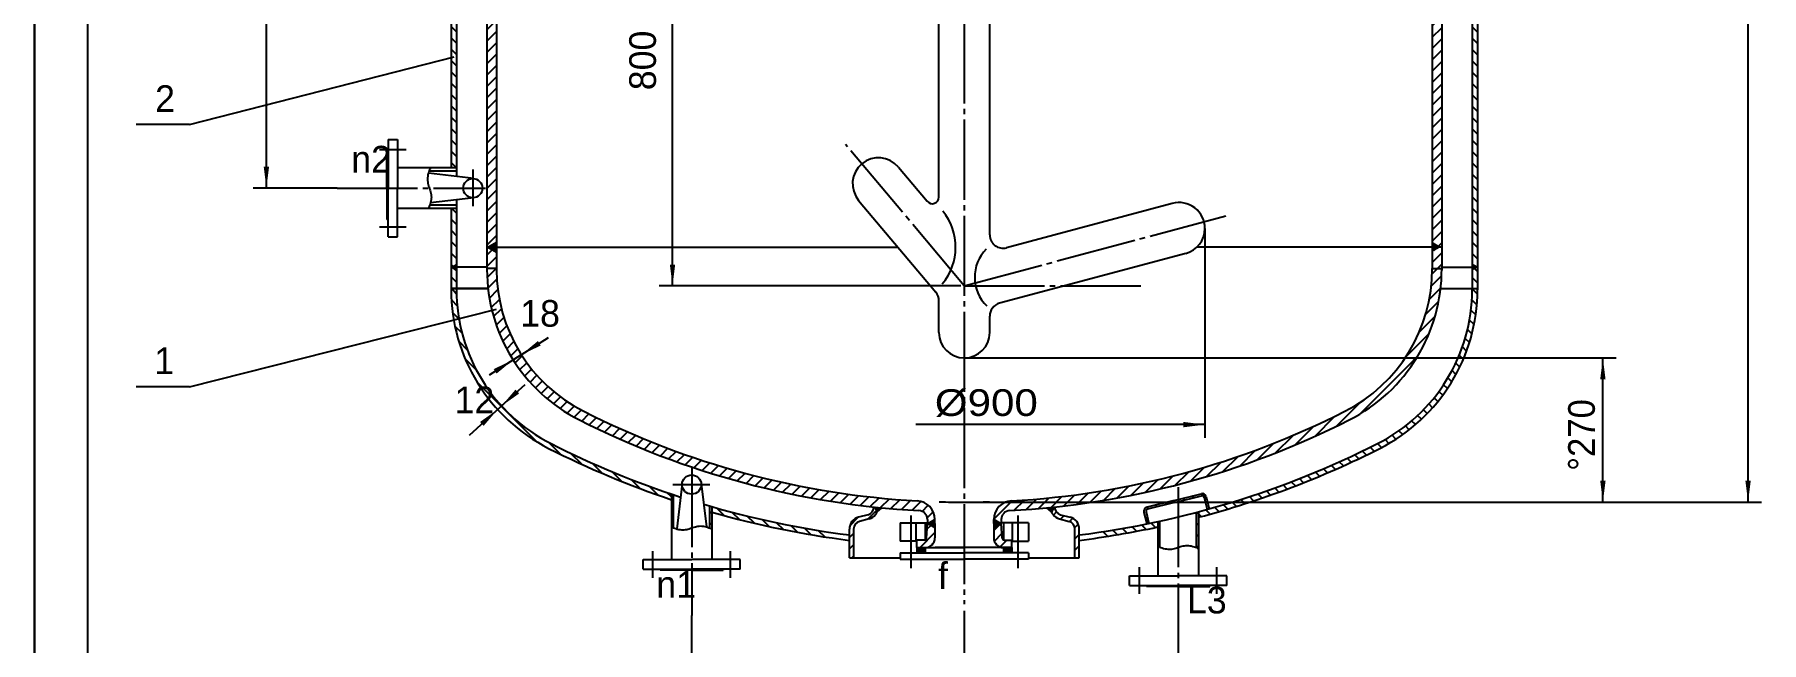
# Model space of a CAD drawing. Extents: x -917 to 561, y -220 to 621.
# Drawn here: x -32.8 to 290.3, y 102.6 to 216.4 of the extents above; entities that cross this region are included whole.
import ezdxf

# ---------------------------------------------------------------- set-up
doc = ezdxf.new("R2010")
doc.units = 0
doc.linetypes.add('DASHDOT', pattern=[18, 15, -1, 1, -1])
doc.layers.get('0').update_dxf_attribs({"linetype": 'CONTINUOUS'})
for name, color, linetype in [('1', 7, 'CONTINUOUS'), ('2', 94, 'DASHDOT'), ('70', 8, 'CONTINUOUS')]:
    doc.layers.add(name, color=color, linetype=linetype)
doc.styles.get("Standard").update_dxf_attribs({"font": 'isocp.shx', "width": 0.707, "bigfont": 'hztxt.shx'})
doc.styles.add('STYLE1', font='cadt_en.shx', dxfattribs={"width": 0.799282, "bigfont": 'cadt_hz.shx'})
doc.styles.add('STYLE29', font='cadt_en.shx', dxfattribs={"width": 1.178674, "bigfont": 'cadt_hz.shx'})
doc.styles.add('STYLE30', font='cadt_en.shx', dxfattribs={"width": 0.971372, "bigfont": 'cadt_hz.shx'})
doc.dimstyles.get("Standard").update_dxf_attribs({"dimtxt": 3.5, "dimasz": 4, "dimexe": 2, "dimexo": 0, "dimgap": 1, "dimtad": 1, "dimtoh": 1, "dimdec": 4, "dimzin": 0, "dimtxsty": 'STANDARD', "dimcen": 0, "dimazin": 3, "dimtfac": 1, "dimtdec": 4, "dimtmove": 0, "dimatfit": 3, "dimtolj": 1, "dimtzin": 0})

# ---------------------------------------------------------------- blocks, each defined once
blk = doc.blocks.new('*U22')
for p, q in [((132.25, 119.68), (132.91, 120.34)), ((132.25, 120.11), (132.49, 120.34)), ((132.25, 119.99), (132.9, 119.34)), ((132.25, 119.57), (132.48, 119.34)), ((132.33, 120.34), (133.33, 119.34)), ((132.34, 119.34), (133.33, 120.34)), ((132.75, 120.34), (133.75, 119.34)), ((132.76, 119.34), (133.76, 120.34)), ((133.18, 120.34), (133.85, 119.66)), ((133.18, 119.34), (133.85, 120.01)), ((133.6, 120.34), (133.85, 120.09)), ((133.61, 119.34), (133.85, 119.59, 1))]:
    blk.add_line(p, q)
blk = doc.blocks.new('*U23')
for p, q in [((134.42, 124.82), (134.5, 124.9)), ((134.92, 124.54), (134.54, 124.92)), ((134.69, 124.67), (135.5, 125.48)), ((134.81, 125.08), (135.65, 124.23)), ((134.96, 124.51), (135.65, 125.21)), ((135.07, 125.23), (135.65, 124.65)), ((135.23, 124.36), (135.65, 124.78)), ((135.34, 125.39), (135.65, 125.08)), ((135.5, 124.2), (135.65, 124.36, 1)), ((135.65, 125.5), (135.61, 125.54))]:
    blk.add_line(p, q)
blk = doc.blocks.new('*U24')
for p, q in [((146.65, 125.5), (146.69, 125.54)), ((146.96, 125.39), (146.65, 125.08)), ((147.23, 125.23), (146.65, 124.65)), ((147.34, 124.51), (146.65, 125.21)), ((147.5, 125.08), (146.65, 124.23)), ((147.07, 124.36), (146.65, 124.78)), ((146.81, 124.2), (146.65, 124.36)), ((147.61, 124.67), (146.8, 125.48)), ((147.39, 124.54), (147.77, 124.92, 1)), ((147.88, 124.82), (147.81, 124.9))]:
    blk.add_line(p, q)
blk = doc.blocks.new('*U25')
for p, q in [((149.13, 120.34), (148.45, 119.66)), ((148.7, 120.34), (148.45, 120.09)), ((149.12, 119.34), (148.45, 120.01)), ((148.7, 119.34), (148.45, 119.59)), ((149.55, 120.34), (148.55, 119.34)), ((149.55, 119.34), (148.55, 120.34)), ((149.97, 119.34), (148.97, 120.34)), ((149.98, 120.34), (148.98, 119.34)), ((150.05, 119.68), (149.4, 120.34)), ((150.05, 119.99), (149.4, 119.34)), ((150.05, 120.11), (149.82, 120.34)), ((150.05, 119.57), (149.83, 119.34, 1))]:
    blk.add_line(p, q)
blk = doc.blocks.new('*U26')
for p, q in [((51.85, 175.09), (53.35, 176.59, 1)), ((51.85, 172.97), (53.65, 174.77)), ((51.89, 170.88), (53.65, 172.65)), ((52.04, 168.92), (53.71, 170.58)), ((52.31, 167.06), (53.89, 168.64)), ((52.66, 165.29), (54.18, 166.81)), ((53.1, 163.61), (54.57, 165.07)), ((53.61, 162), (55.04, 163.42)), ((54.19, 160.46), (55.58, 161.85)), ((54.84, 158.99), (56.2, 160.34)), ((55.55, 157.57), (56.88, 158.91)), ((56.31, 156.22), (57.63, 157.53)), ((57.13, 154.91), (58.43, 156.21)), ((58.01, 153.67), (59.3, 154.95)), ((58.93, 152.47), (60.21, 153.75)), ((59.91, 151.33), (61.19, 152.6)), ((60.94, 150.23), (62.21, 151.51)), ((62.02, 149.19), (63.29, 150.47)), ((63.15, 148.2), (64.43, 149.48)), ((64.33, 147.26), (65.61, 148.54)), ((65.56, 146.37), (66.86, 147.66)), ((66.84, 145.53), (68.15, 146.84)), ((68.18, 144.75), (69.51, 146.08)), ((69.58, 144.02), (70.92, 145.37)), ((71, 143.32), (72.34, 144.67)), ((72.43, 142.63), (73.78, 143.98)), ((73.87, 141.95), (75.22, 143.3)), ((75.32, 141.28), (76.68, 142.64)), ((76.78, 140.62), (78.15, 141.99)), ((78.26, 139.98), (79.63, 141.35)), ((79.75, 139.35), (81.13, 140.73)), ((81.25, 138.73), (82.64, 140.11)), ((82.77, 138.12), (84.16, 139.51)), ((84.3, 137.53), (85.69, 138.93)), ((85.84, 136.95), (87.24, 138.35)), ((87.39, 136.38), (88.8, 137.79)), ((88.96, 135.83), (90.38, 137.25)), ((90.55, 135.29), (91.97, 136.72)), ((92.14, 134.77), (93.57, 136.2)), ((93.75, 134.26), (95.19, 135.7)), ((95.38, 133.76), (96.82, 135.21)), ((97.01, 133.28), (98.47, 134.73)), ((98.67, 132.81), (100.13, 134.27)), ((100.34, 132.36), (101.81, 133.83)), ((102.02, 131.92), (103.51, 133.41)), ((103.72, 131.5), (105.22, 132.99)), ((105.44, 131.09), (106.94, 132.6)), ((107.17, 130.71), (108.69, 132.22)), ((108.92, 130.33), (110.45, 131.86)), ((110.69, 129.98), (112.23, 131.52)), ((112.47, 129.64), (114.02, 131.19)), ((114.28, 129.32), (115.84, 130.89)), ((116.1, 129.02), (117.67, 130.6)), ((117.93, 128.74), (119.53, 130.33)), ((119.79, 128.48), (121.4, 130.08)), ((121.67, 128.24), (123.29, 129.86)), ((123.57, 128.01), (125.21, 129.65)), ((125.49, 127.81), (127.14, 129.46)), ((127.43, 127.63), (129.1, 129.3)), ((129.4, 127.47), (131.08, 129.16)), ((131.38, 127.34), (133.02, 128.98)), ((133.27, 127.11), (134.42, 128.26)), ((134.21, 125.93), (135.34, 127.05)), ((135.25, 124.84), (135.65, 125.25))]:
    blk.add_line(p, q)
blk = doc.blocks.new('*U27')
for p, q in [((52.12, 176.63), (52.31, 176.44, 1)), ((52.16, 176.53), (52.46, 176.83)), ((52.3, 176.73), (52.98, 176.05)), ((52.34, 176.42), (53.13, 177.22)), ((52.47, 176.84), (53.65, 175.67)), ((52.52, 176.32), (53.65, 177.45)), ((52.65, 176.94), (53.65, 175.94)), ((52.7, 176.21), (53.65, 177.17)), ((52.83, 177.04), (53.65, 176.22)), ((52.88, 176.11), (53.65, 176.89)), ((53.01, 177.15), (53.65, 176.51)), ((53.05, 176.01), (53.65, 176.61)), ((53.19, 177.25), (53.65, 176.79)), ((53.23, 175.9), (53.65, 176.32)), ((53.37, 177.35), (53.65, 177.07)), ((53.41, 175.8), (53.65, 176.04)), ((53.55, 177.46), (53.65, 177.36)), ((53.59, 175.7), (53.65, 175.76))]:
    blk.add_line(p, q)
blk = doc.blocks.new('*U28')
for p, q in [((45.34, 172.8), (45.52, 172.98)), ((45.71, 172.59), (45.39, 172.91)), ((45.52, 172.7), (46.15, 173.33)), ((46.15, 172.43), (45.57, 173.01)), ((46.15, 173.05), (45.7, 172.6)), ((46.15, 172.71), (45.75, 173.11)), ((46.15, 172.76), (45.88, 172.49)), ((46.15, 173), (45.93, 173.22)), ((46.06, 172.39), (46.15, 172.48, 1)), ((46.15, 173.28), (46.11, 173.32))]:
    blk.add_line(p, q)
blk = doc.blocks.new('*U29')
for p, q in [((132.87, 120.34), (135.65, 123.13)), ((134.17, 123.77), (134.94, 124.53, 1))]:
    blk.add_line(p, q)
blk = doc.blocks.new('*U30')
for p, q in [((146.65, 123.52), (147.98, 124.84, 1)), ((146.77, 121.51), (148.19, 122.94)), ((147.83, 120.45), (149.12, 121.74)), ((149.84, 120.34), (150.05, 120.55))]:
    blk.add_line(p, q)
blk = doc.blocks.new('*U31')
for p, q in [((61.13, 140.18), (55.38, 145.93)), ((65.62, 137.81), (63.38, 140.06)), ((69.64, 135.91), (67.57, 137.98)), ((73.45, 134.23), (71.51, 136.16)), ((77.07, 132.72), (75.24, 134.55)), ((80.54, 131.37), (78.81, 133.11)), ((83.88, 130.15), (82.22, 131.81)), ((86.35, 129.81), (85.52, 130.64, 1))]:
    blk.add_line(p, q)
blk = doc.blocks.new('*U32')
for p, q in [((45.71, 168.33), (46.16, 167.88, 1)), ((45.21, 166.71), (46.29, 165.62)), ((45.43, 164.37), (46.61, 163.18)), ((45.86, 161.82), (47.2, 160.48)), ((46.58, 158.97), (48.17, 157.38)), ((47.78, 155.65), (49.89, 153.54)), ((50.02, 151.29), (55.38, 145.93))]:
    blk.add_line(p, q)
blk = doc.blocks.new('*U33')
for p, q in [((45.66, 172.62), (46.15, 172.13, 1)), ((45.15, 171.01), (46.15, 170.01)), ((45.15, 168.89), (45.71, 168.33))]:
    blk.add_line(p, q)
blk = doc.blocks.new('*U34')
for p, q in [((94.77, 127.75), (96.21, 126.32)), ((97.69, 126.96), (99.08, 125.57)), ((101.88, 124.88), (100.53, 126.23)), ((104.62, 124.26), (103.31, 125.58)), ((106.02, 124.99), (107.31, 123.7)), ((108.68, 124.45), (109.93, 123.2)), ((112.51, 122.74), (111.28, 123.97)), ((113.84, 123.54), (115.04, 122.33, 1))]:
    blk.add_line(p, q)
blk = doc.blocks.new('*U35')
for p, q in [((167.09, 123.32), (167.96, 122.44)), ((168.92, 123.61), (169.79, 122.74)), ((171.59, 123.05), (170.73, 123.92)), ((173.38, 123.39), (172.53, 124.24)), ((175.16, 123.73), (174.31, 124.58)), ((176.07, 124.94), (176.91, 124.1, 1))]:
    blk.add_line(p, q)
blk = doc.blocks.new('*U36')
for p, q in [((182.37, 129.24), (182.04, 129.57)), ((184.07, 129.67), (183.74, 130)), ((185.44, 130.42), (186.53, 129.34, 1)), ((174.98, 126.03), (175.53, 125.48)), ((175.26, 127.88), (175.58, 127.55)), ((176.95, 128.3), (177.28, 127.97)), ((178.65, 128.73), (178.98, 128.4)), ((180.68, 128.82), (180.35, 129.15)), ((184.95, 126.67), (184.65, 126.97)), ((184.95, 124.55), (184.55, 124.95)), ((184.55, 122.82), (184.95, 122.42)), ((184.55, 120.7), (184.95, 120.3))]:
    blk.add_line(p, q)
blk = doc.blocks.new('*U37')
for p, q in [((177.35, 123.66), (177.75, 123.26, 1)), ((177.35, 121.54), (177.75, 121.14))]:
    blk.add_line(p, q)
blk = doc.blocks.new('*U38')
for p, q in [((215.14, 145.34), (224.4, 154.59)), ((210.71, 143.03), (215.15, 147.46)), ((203.04, 139.6), (206.46, 143.02)), ((206.72, 141.16), (210.48, 144.92)), ((202.65, 141.33), (202.67, 141.35, 1))]:
    blk.add_line(p, q)
blk = doc.blocks.new('*U39')
for p, q in [((227.45, 164.01), (229.65, 166.21)), ((228.12, 166.81), (228.25, 166.93, 1)), ((226.26, 160.7), (229.22, 163.66)), ((223.83, 156.14), (228.09, 160.41)), ((224.4, 154.59), (225.95, 156.15))]:
    blk.add_line(p, q)
blk = doc.blocks.new('*U40')
for p, q in [((228.49, 169.29), (230.43, 171.23)), ((228.64, 171.57), (229.49, 172.42, 1)), ((228.25, 166.93), (230.26, 168.95)), ((229.65, 166.21), (229.89, 166.45))]:
    blk.add_line(p, q)
blk = doc.blocks.new('*U41')
for p, q in [((236.6, 172.6), (237.15, 172.05, 1)), ((237.15, 169.93), (236.15, 170.93)), ((236.15, 168.8), (237.14, 167.81)), ((236.82, 163.9), (235.92, 164.79)), ((237.03, 165.8), (236.1, 166.74)), ((236.51, 162.09), (235.65, 162.94)), ((235.64, 158.71), (234.84, 159.51)), ((236.11, 160.36), (235.29, 161.19)), ((233.74, 156.37), (234.5, 155.6)), ((235.11, 157.12), (234.32, 157.91)), ((232.35, 151.39), (231.62, 152.12)), ((233.12, 152.74), (232.38, 153.48)), ((233.84, 154.14), (233.09, 154.89)), ((229.93, 149.57), (230.65, 148.85)), ((231.53, 150.1), (230.8, 150.82)), ((227.73, 145.41), (227.02, 146.12)), ((228.04, 147.22), (228.75, 146.51)), ((229.72, 147.66), (229.01, 148.37)), ((222.44, 142.21), (223.16, 141.49)), ((224.38, 142.4), (223.66, 143.11)), ((225.54, 143.35), (224.83, 144.06)), ((226.66, 144.36), (225.95, 145.06)), ((217.8, 138.36), (217.06, 139.11)), ((219.21, 139.07), (218.47, 139.82)), ((219.85, 140.56), (220.58, 139.83)), ((221.9, 140.63), (221.17, 141.36)), ((209.83, 135.73), (210.58, 134.98)), ((212.05, 135.63), (211.29, 136.39)), ((212.75, 137.05), (213.51, 136.3)), ((214.95, 136.98), (214.2, 137.73)), ((216.38, 137.66), (215.63, 138.41)), ((202.31, 132.65), (203.08, 131.87)), ((204.6, 132.47), (203.83, 133.24)), ((206.12, 133.08), (205.35, 133.85)), ((207.62, 133.7), (206.85, 134.46)), ((209.11, 134.33), (208.34, 135.09)), ((193.67, 128.55), (192.88, 129.35)), ((195.27, 129.08), (194.48, 129.87)), ((196.86, 129.61), (196.07, 130.4)), ((198.43, 130.16), (197.65, 130.94)), ((199.21, 131.5), (199.99, 130.72)), ((201.54, 131.29), (200.77, 132.07)), ((185.47, 126.15), (184.95, 126.67)), ((187.14, 126.6), (186.33, 127.41)), ((187.98, 127.88), (188.79, 127.07)), ((190.43, 127.55), (189.63, 128.35)), ((191.26, 128.85), (192.06, 128.05))]:
    blk.add_line(p, q)
blk = doc.blocks.new('*U42')
for p, q in [((228.65, 177.09), (228.83, 177.27, 1)), ((228.65, 176.81), (229.01, 177.17)), ((228.65, 177.15), (229.51, 176.3)), ((228.65, 176.53), (229.19, 177.06)), ((228.65, 176.24), (229.37, 176.96)), ((228.65, 176.87), (229.33, 176.2)), ((228.65, 175.96), (229.55, 176.86)), ((228.65, 176.59), (229.15, 176.09)), ((228.65, 176.3), (228.97, 175.99)), ((228.65, 176.02), (228.79, 175.89)), ((228.8, 177.28), (229.68, 176.4)), ((228.96, 175.99), (229.73, 176.75)), ((229.47, 176.9), (229.86, 176.51)), ((229.63, 176.37), (229.91, 176.65))]:
    blk.add_line(p, q)
blk = doc.blocks.new('*U43')
for p, q in [((236.78, 172.7), (236.15, 173.33)), ((236.15, 173.28), (236.2, 173.32, 1)), ((236.15, 173), (236.37, 173.22)), ((236.15, 172.71), (236.55, 173.11)), ((236.15, 173.05), (236.6, 172.6)), ((236.15, 172.43), (236.73, 173.01)), ((236.15, 172.76), (236.43, 172.49)), ((236.25, 172.39), (236.15, 172.48)), ((236.6, 172.59), (236.91, 172.91)), ((236.96, 172.8), (236.78, 172.98))]:
    blk.add_line(p, q)
blk = doc.blocks.new('*U44')
for p, q in [((195.96, 136.77), (199.07, 139.88)), ((199.38, 138.06), (202.65, 141.33)), ((202.96, 139.52), (203.04, 139.6)), ((186.45, 133.62), (189.17, 136.34)), ((189.51, 134.56), (192.35, 137.39)), ((192.68, 135.6), (195.64, 138.57)), ((172.35, 130.12), (174.68, 132.45)), ((175.03, 130.68), (177.42, 133.07)), ((177.78, 131.31), (180.24, 133.77)), ((180.59, 132), (183.13, 134.54)), ((183.48, 132.77), (186.1, 135.39)), ((150.45, 127.31), (152.38, 129.24)), ((152.72, 127.46), (154.68, 129.42)), ((155.02, 127.64), (157.02, 129.64)), ((157.37, 127.87), (159.4, 129.9)), ((159.75, 128.13), (161.82, 130.2)), ((162.17, 128.43), (164.29, 130.55)), ((164.64, 128.78), (166.81, 130.94)), ((167.16, 129.18), (169.37, 131.39)), ((169.73, 129.62), (171.99, 131.89)), ((146.65, 125.64), (150.11, 129.09, 1)), ((147.98, 124.84), (148.05, 124.92))]:
    blk.add_line(p, q)
blk = doc.blocks.new('*U45')
for p, q in [((228.65, 173.7), (230.45, 175.5, 1)), ((229.49, 172.42), (230.45, 173.38))]:
    blk.add_line(p, q)
blk = doc.blocks.new('*U47')
for p, q in [((228.65, 358.02), (230.45, 359.82)), ((228.65, 355.9), (230.45, 357.7)), ((228.65, 353.78), (230.45, 355.58)), ((228.65, 351.66), (230.45, 353.46)), ((228.65, 349.54), (230.45, 351.34)), ((228.65, 347.42), (230.45, 349.22)), ((228.65, 345.3), (230.45, 347.1)), ((228.65, 343.17), (230.45, 344.97)), ((228.65, 341.05), (230.45, 342.85)), ((228.65, 338.93), (230.45, 340.73)), ((228.65, 336.81), (230.45, 338.61)), ((228.65, 334.69), (230.45, 336.49)), ((228.65, 332.57), (230.45, 334.37)), ((228.65, 330.45), (230.45, 332.25)), ((228.65, 328.32), (230.45, 330.12)), ((228.65, 326.2), (230.45, 328)), ((228.65, 324.08), (230.45, 325.88)), ((228.65, 321.96), (230.45, 323.76)), ((228.65, 319.84), (230.45, 321.64)), ((228.65, 317.72), (230.45, 319.52)), ((228.65, 315.6), (230.45, 317.4)), ((228.65, 313.48), (230.45, 315.28)), ((228.65, 311.35), (230.45, 313.15)), ((228.65, 309.23), (230.45, 311.03)), ((228.65, 307.11), (230.45, 308.91)), ((228.65, 304.99), (230.45, 306.79)), ((228.65, 302.87), (230.45, 304.67)), ((228.65, 300.75), (230.45, 302.55)), ((228.65, 298.63), (230.45, 300.43)), ((228.65, 296.5), (230.45, 298.3)), ((228.65, 294.38), (230.45, 296.18)), ((228.65, 292.26), (230.45, 294.06)), ((228.65, 290.14), (230.45, 291.94)), ((228.65, 288.02), (230.45, 289.82)), ((228.65, 285.9), (230.45, 287.7)), ((228.65, 283.78), (230.45, 285.58)), ((228.65, 281.66), (230.45, 283.46)), ((228.65, 279.53), (230.45, 281.33)), ((228.65, 277.41), (230.45, 279.21)), ((228.65, 275.29), (230.45, 277.09)), ((228.65, 273.17), (230.45, 274.97)), ((228.65, 271.05), (230.45, 272.85)), ((228.65, 268.93), (230.45, 270.73)), ((228.65, 266.81), (230.45, 268.61)), ((228.65, 264.69), (230.45, 266.49)), ((228.65, 262.56), (230.45, 264.36)), ((228.65, 260.44), (230.45, 262.24)), ((228.65, 258.32), (230.45, 260.12)), ((228.65, 256.2), (230.45, 258)), ((228.65, 254.08), (230.45, 255.88)), ((228.65, 251.96), (230.45, 253.76)), ((228.65, 249.84), (230.45, 251.64)), ((228.65, 247.71), (230.45, 249.51)), ((228.65, 245.59), (230.45, 247.39)), ((228.65, 243.47), (230.45, 245.27)), ((228.65, 241.35), (230.45, 243.15)), ((228.65, 239.23), (230.45, 241.03)), ((228.65, 237.11), (230.45, 238.91)), ((228.65, 234.99), (230.45, 236.79)), ((228.65, 232.87), (230.45, 234.67)), ((228.65, 230.74), (230.45, 232.54)), ((228.65, 228.62), (230.45, 230.42)), ((228.65, 226.5), (230.45, 228.3)), ((228.65, 224.38), (230.45, 226.18)), ((228.65, 222.26), (230.45, 224.06)), ((228.65, 220.14), (230.45, 221.94)), ((228.65, 218.02), (230.45, 219.82)), ((228.65, 215.89), (230.45, 217.69)), ((228.65, 213.77), (230.45, 215.57)), ((228.65, 211.65), (230.45, 213.45)), ((228.65, 209.53), (230.45, 211.33)), ((228.65, 207.41), (230.45, 209.21)), ((228.65, 205.29), (230.45, 207.09)), ((228.65, 203.17), (230.45, 204.97)), ((228.65, 201.05), (230.45, 202.85)), ((228.65, 198.92), (230.45, 200.72)), ((228.65, 196.8), (230.45, 198.6)), ((228.65, 194.68), (230.45, 196.48)), ((228.65, 192.56), (230.45, 194.36)), ((228.65, 190.44), (230.45, 192.24)), ((228.65, 188.32), (230.45, 190.12)), ((228.65, 186.2), (230.45, 188)), ((228.65, 184.07), (230.45, 185.87)), ((228.65, 181.95), (230.45, 183.75)), ((228.65, 179.83), (230.45, 181.63)), ((228.65, 177.71), (230.45, 179.51)), ((229.78, 176.72), (230.45, 177.39, 1))]:
    blk.add_line(p, q)
blk = doc.blocks.new('*U48')
for p, q in [((237.15, 354.73), (236.24, 355.64)), ((237.15, 352.6), (236.15, 353.6)), ((237.15, 350.48), (236.15, 351.48)), ((237.15, 348.36), (236.15, 349.36)), ((237.15, 346.24), (236.15, 347.24)), ((237.15, 344.12), (236.15, 345.12)), ((237.15, 342), (236.15, 343)), ((237.15, 339.88), (236.15, 340.88)), ((237.15, 337.76), (236.15, 338.76)), ((237.15, 335.63), (236.15, 336.63)), ((237.15, 333.51), (236.15, 334.51)), ((237.15, 331.39), (236.15, 332.39)), ((237.15, 329.27), (236.15, 330.27)), ((237.15, 327.15), (236.15, 328.15)), ((237.15, 325.03), (236.15, 326.03)), ((237.15, 322.91), (236.15, 323.91)), ((237.15, 320.78), (236.15, 321.78)), ((237.15, 318.66), (236.15, 319.66)), ((237.15, 316.54), (236.15, 317.54)), ((237.15, 314.42), (236.15, 315.42)), ((237.15, 312.3), (236.15, 313.3)), ((237.15, 310.18), (236.15, 311.18)), ((237.15, 308.06), (236.15, 309.06)), ((237.15, 305.94), (236.15, 306.94)), ((237.15, 303.81), (236.15, 304.81)), ((237.15, 301.69), (236.15, 302.69)), ((237.15, 299.57), (236.15, 300.57)), ((237.15, 297.45), (236.15, 298.45)), ((237.15, 295.33), (236.15, 296.33)), ((237.15, 293.21), (236.15, 294.21)), ((237.15, 291.09), (236.15, 292.09)), ((237.15, 288.96), (236.15, 289.96)), ((237.15, 286.84), (236.15, 287.84)), ((237.15, 284.72), (236.15, 285.72)), ((237.15, 282.6), (236.15, 283.6)), ((237.15, 280.48), (236.15, 281.48)), ((237.15, 278.36), (236.15, 279.36)), ((237.15, 276.24), (236.15, 277.24)), ((237.15, 274.12), (236.15, 275.12)), ((237.15, 271.99), (236.15, 272.99)), ((237.15, 269.87), (236.15, 270.87)), ((237.15, 267.75), (236.15, 268.75)), ((237.15, 265.63), (236.15, 266.63)), ((236.15, 264.51), (237.15, 263.51)), ((237.15, 261.39), (236.15, 262.39)), ((237.15, 259.27), (236.15, 260.27)), ((237.15, 257.14), (236.15, 258.14)), ((237.15, 255.02), (236.15, 256.02)), ((237.15, 252.9), (236.15, 253.9)), ((237.15, 250.78), (236.15, 251.78)), ((236.15, 249.66), (237.15, 248.66)), ((237.15, 246.54), (236.15, 247.54)), ((237.15, 244.42), (236.15, 245.42)), ((237.15, 242.3), (236.15, 243.3)), ((237.15, 240.17), (236.15, 241.17)), ((237.15, 238.05), (236.15, 239.05)), ((237.15, 235.93), (236.15, 236.93)), ((236.15, 234.81), (237.15, 233.81)), ((237.15, 231.69), (236.15, 232.69)), ((237.15, 229.57), (236.15, 230.57)), ((237.15, 227.45), (236.15, 228.45)), ((237.15, 225.33), (236.15, 226.33)), ((237.15, 223.2), (236.15, 224.2)), ((237.15, 221.08), (236.15, 222.08)), ((236.15, 219.96), (237.15, 218.96)), ((237.15, 216.84), (236.15, 217.84)), ((237.15, 214.72), (236.15, 215.72)), ((237.15, 212.6), (236.15, 213.6)), ((237.15, 210.48), (236.15, 211.48)), ((237.15, 208.35), (236.15, 209.35)), ((237.15, 206.23), (236.15, 207.23)), ((236.15, 205.11), (237.15, 204.11)), ((237.15, 201.99), (236.15, 202.99)), ((237.15, 199.87), (236.15, 200.87)), ((237.15, 197.75), (236.15, 198.75)), ((237.15, 195.63), (236.15, 196.63)), ((237.15, 193.51), (236.15, 194.51)), ((237.15, 191.38), (236.15, 192.38)), ((236.15, 190.26), (237.15, 189.26)), ((237.15, 187.14), (236.15, 188.14)), ((237.15, 185.02), (236.15, 186.02)), ((237.15, 182.9), (236.15, 183.9)), ((237.15, 180.78), (236.15, 181.78)), ((237.15, 178.66), (236.15, 179.66)), ((237.15, 176.53), (236.15, 177.53)), ((236.15, 175.41), (237.15, 174.41, 1))]:
    blk.add_line(p, q)
blk = doc.blocks.new('*U49')
for p, q in [((45.15, 224.28), (46.15, 223.28)), ((45.82, 225.74), (46.15, 225.41)), ((45.15, 222.16), (46.15, 221.16)), ((45.15, 220.04), (46.15, 219.04)), ((45.15, 217.92), (46.15, 216.92)), ((45.15, 215.8), (46.15, 214.8)), ((46.15, 212.68), (45.15, 213.68)), ((45.15, 211.56), (46.15, 210.56)), ((45.15, 209.44), (46.15, 208.44)), ((45.15, 207.31), (46.15, 206.31)), ((45.15, 205.19), (46.15, 204.19)), ((46.15, 202.07), (45.15, 203.07)), ((45.15, 200.95), (46.15, 199.95)), ((45.15, 198.83), (46.15, 197.83)), ((45.15, 196.71), (46.15, 195.71)), ((45.15, 194.59), (46.15, 193.59)), ((45.15, 192.47), (46.15, 191.47, 1))]:
    blk.add_line(p, q)
blk = doc.blocks.new('*U52')
for p, q in [((45.15, 181.86), (46.15, 180.86)), ((45.29, 183.84), (46.15, 182.98)), ((45.15, 179.74), (46.15, 178.74)), ((45.15, 177.62), (46.15, 176.62)), ((45.15, 175.49), (46.15, 174.49)), ((45.15, 173.37), (45.54, 172.99, 1))]:
    blk.add_line(p, q)
blk = doc.blocks.new('*U53')
for p, q in [((86.35, 130.05), (86.75, 129.65)), ((86.75, 127.53), (86.35, 127.93)), ((86.35, 125.81), (86.75, 125.41, 1))]:
    blk.add_line(p, q)
blk = doc.blocks.new('*U54')
for p, q in [((93.55, 127.1), (93.95, 126.7)), ((93.55, 124.97), (93.95, 124.57, 1))]:
    blk.add_line(p, q)
blk = doc.blocks.new('*U55')
for p, q in [((51.85, 225.77), (53.06, 226.98)), ((51.85, 223.65), (53.65, 225.45)), ((51.85, 221.53), (53.65, 223.33)), ((51.85, 219.41), (53.65, 221.21)), ((51.85, 217.29), (53.65, 219.09)), ((51.85, 215.16), (53.65, 216.96)), ((51.85, 213.04), (53.65, 214.84)), ((51.85, 210.92), (53.65, 212.72)), ((51.85, 208.8), (53.65, 210.6)), ((51.85, 206.68), (53.65, 208.48)), ((51.85, 204.56), (53.65, 206.36)), ((51.85, 202.44), (53.65, 204.24)), ((51.85, 200.32), (53.65, 202.12)), ((51.85, 198.19), (53.65, 199.99)), ((51.85, 196.07), (53.65, 197.87)), ((51.85, 193.95), (53.65, 195.75)), ((51.85, 191.83), (53.65, 193.63)), ((51.85, 189.71), (53.65, 191.51)), ((51.85, 187.59), (53.65, 189.39)), ((51.85, 185.47), (53.65, 187.27)), ((51.85, 183.34), (53.65, 185.14)), ((51.85, 181.22), (53.65, 183.02)), ((51.85, 179.1), (53.65, 180.9)), ((51.85, 176.98), (53.65, 178.78, 1))]:
    blk.add_line(p, q)
blk = doc.blocks.new('*U83')
for p, q in [((86.35, 124.2), (86.52, 124.13, 1)), ((86.52, 124.13), (86.71, 124.06)), ((86.71, 124.06), (86.94, 123.97)), ((86.94, 123.97), (87.18, 123.89)), ((87.18, 123.89), (87.43, 123.81)), ((87.43, 123.81), (87.7, 123.75)), ((87.7, 123.75), (87.97, 123.69)), ((87.97, 123.69), (88.23, 123.66)), ((88.23, 123.66), (88.49, 123.65)), ((88.49, 123.65), (88.74, 123.66)), ((88.74, 123.66), (88.99, 123.69)), ((88.99, 123.69), (89.23, 123.74)), ((89.23, 123.74), (89.46, 123.8)), ((89.46, 123.8), (89.69, 123.87)), ((89.69, 123.87), (89.92, 123.94)), ((89.92, 123.94), (90.15, 124.02)), ((90.15, 124.02), (90.38, 124.09)), ((90.38, 124.09), (90.61, 124.17)), ((90.61, 124.17), (90.85, 124.24)), ((90.85, 124.24), (91.08, 124.3)), ((91.08, 124.3), (91.32, 124.34)), ((91.32, 124.34), (91.57, 124.37)), ((91.57, 124.37), (91.82, 124.38)), ((91.82, 124.38), (92.07, 124.37)), ((92.07, 124.37), (92.34, 124.34)), ((92.34, 124.34), (92.61, 124.29)), ((92.61, 124.29), (92.87, 124.22)), ((92.87, 124.22), (93.13, 124.14)), ((93.13, 124.14), (93.37, 124.06)), ((93.37, 124.06), (93.59, 123.98)), ((93.59, 123.98), (93.79, 123.9)), ((93.79, 123.9), (93.95, 123.83))]:
    blk.add_line(p, q)
blk = doc.blocks.new('*U84')
for p, q in [((177.35, 120.59), (177.52, 120.52, 1)), ((177.52, 120.52), (177.71, 120.44)), ((177.71, 120.44), (177.93, 120.36)), ((177.93, 120.36), (178.18, 120.27)), ((178.18, 120.27), (178.43, 120.19)), ((178.43, 120.19), (178.7, 120.12)), ((178.7, 120.12), (178.96, 120.07)), ((178.96, 120.07), (179.23, 120.03)), ((179.23, 120.03), (179.49, 120.02)), ((179.49, 120.02), (179.74, 120.03)), ((179.74, 120.03), (179.98, 120.06)), ((179.98, 120.06), (180.22, 120.11)), ((180.22, 120.11), (180.46, 120.16)), ((180.46, 120.16), (180.69, 120.23)), ((180.69, 120.23), (180.92, 120.3)), ((180.92, 120.3), (181.15, 120.38)), ((181.15, 120.38), (181.38, 120.45)), ((181.38, 120.45), (181.61, 120.53)), ((181.61, 120.53), (181.85, 120.59)), ((181.85, 120.59), (182.08, 120.65)), ((182.08, 120.65), (182.32, 120.69)), ((182.32, 120.69), (182.57, 120.72)), ((182.57, 120.72), (182.82, 120.73)), ((182.82, 120.73), (183.08, 120.72)), ((183.08, 120.72), (183.34, 120.69)), ((183.34, 120.69), (183.61, 120.63)), ((183.61, 120.63), (183.87, 120.56)), ((183.87, 120.56), (184.13, 120.48)), ((184.13, 120.48), (184.37, 120.4)), ((184.37, 120.4), (184.59, 120.32)), ((184.59, 120.32), (184.79, 120.24)), ((184.79, 120.24), (184.95, 120.17))]:
    blk.add_line(p, q)
blk = doc.blocks.new('*D85')
for p, q in [((186.15, 180.1), (186.15, 140.86)), ((186.15, 143.36), (132.09, 143.36))]:
    blk.add_line(p, q)
blk.add_solid([(186.15, 143.36), (182.15, 142.86), (182.15, 143.86)])
at = {"insert": (135.63, 144.79), "char_height": 5, "attachment_point": 7, "style": 'STYLE29'}
blk.add_mtext('%%c900', dxfattribs=at)
blk = doc.blocks.new('*U86')
blk.add_line((58.28, 156.45), (63.35, 159.66))
blk.add_solid([(58.28, 156.45), (61.39, 159.01), (61.93, 158.17)])
blk = doc.blocks.new('*U87')
blk.add_line((58.26, 156.43), (52.27, 152.63))
blk.add_solid([(56.76, 155.48), (53.66, 152.92), (53.12, 153.76)])
blk = doc.blocks.new('*U88')
blk.add_line((54.59, 146.86), (59.02, 150.9))
blk.add_solid([(54.59, 146.86), (57.21, 149.92), (57.88, 149.18)])
blk = doc.blocks.new('*U89')
blk.add_line((54.94, 147.18), (48.52, 141.32))
blk.add_solid([(53.85, 146.18), (51.23, 143.12), (50.56, 143.86)])
blk = doc.blocks.new('*D90')
for p, q in [((141.15, 155.84), (263.1, 155.84)), ((260.6, 128.84), (260.6, 155.84)), ((141.15, 128.84), (263.1, 128.84))]:
    blk.add_line(p, q)
for points in [[(260.6, 155.84), (261.1, 151.84), (260.1, 151.84)], [(260.6, 128.84), (260.1, 132.84), (261.1, 132.84)]]:
    blk.add_solid(points)
at = {"insert": (259.17, 134.7), "char_height": 5, "attachment_point": 7, "rotation": 90, "style": 'STYLE30'}
blk.add_mtext('%%d270', dxfattribs=at)
blk = doc.blocks.new('*D91')
for p, q in [((141.15, 108.48), (141.15, 85.16)), ((181.15, 109.34), (181.15, 85.16)), ((141.15, 87.66), (181.15, 87.66))]:
    blk.add_line(p, q)
for points in [[(141.15, 87.66), (145.15, 88.16), (145.15, 87.16)], [(181.15, 87.66), (177.15, 87.16), (177.15, 88.16)]]:
    blk.add_solid(points)
at = {"style": 'STYLE1'}
blk.add_text('400', height=5, dxfattribs=at).set_placement((157.63, 90.76))
blk = doc.blocks.new('*D92')
for p, q in [((90.15, 107.62), (90.15, 85.16)), ((141.15, 108.48), (141.15, 85.16)), ((90.15, 87.66), (141.15, 87.66))]:
    blk.add_line(p, q)
for points in [[(90.15, 87.66), (94.15, 88.16), (94.15, 87.16)], [(141.15, 87.66), (137.15, 87.16), (137.15, 88.16)]]:
    blk.add_solid(points)
at = {"style": 'STYLE1'}
blk.add_text('510', height=5, dxfattribs=at).set_placement((112.44, 90.76))
blk = doc.blocks.new('*U95')
for p, q in [((40.97, 190.61), (40.89, 190.36)), ((41.05, 190.86), (40.97, 190.61)), ((41.13, 191.08), (41.05, 190.86)), ((41.21, 191.27), (41.13, 191.08)), ((41.28, 191.44), (41.21, 191.27, 1)), ((40.74, 189.56), (40.73, 189.3)), ((40.73, 189.3), (40.74, 189.05)), ((40.77, 189.83), (40.74, 189.56)), ((40.74, 189.05), (40.77, 188.81)), ((40.82, 190.09), (40.77, 189.83)), ((40.77, 188.81), (40.82, 188.57)), ((40.89, 190.36), (40.82, 190.09)), ((40.82, 188.57), (40.88, 188.33)), ((40.88, 188.33), (40.94, 188.1)), ((40.94, 188.1), (41.02, 187.87)), ((41.02, 187.87), (41.1, 187.64)), ((41.1, 187.64), (41.17, 187.41)), ((41.17, 187.41), (41.25, 187.18)), ((41.06, 184.2), (40.98, 184.01)), ((41.14, 184.42), (41.06, 184.2)), ((41.22, 184.66), (41.14, 184.42)), ((41.3, 184.92), (41.22, 184.66)), ((41.25, 187.18), (41.31, 186.95)), ((41.37, 185.19), (41.3, 184.92)), ((41.31, 186.95), (41.37, 186.71)), ((41.37, 186.71), (41.42, 186.47)), ((41.42, 185.45), (41.37, 185.19)), ((41.42, 186.47), (41.45, 186.23)), ((41.45, 185.72), (41.42, 185.45)), ((41.45, 186.23), (41.46, 185.98)), ((41.46, 185.98), (41.45, 185.72)), ((40.98, 184.01), (40.91, 183.84))]:
    blk.add_line(p, q)
blk = doc.blocks.new('*D96')
for p, q in [((8.1, 417.64), (41.55, 417.64, 1)), ((10.6, 187.64), (10.6, 417.64)), ((23.84, 187.64), (8.1, 187.64))]:
    blk.add_line(p, q)
for points in [[(10.6, 417.64), (11.1, 413.64), (10.1, 413.64)], [(10.6, 187.64), (10.1, 191.64), (11.1, 191.64)]]:
    blk.add_solid(points)
at = {"style": 'STYLE1'}
blk.add_text('2300', height=5, rotation=90, dxfattribs=at).set_placement((7.5, 291.76))
blk = doc.blocks.new('*U101')
at = {"layer": '2'}
blk.add_line((141.15, 578.48), (141.15, 109.74), dxfattribs=at)
blk = doc.blocks.new('*D103')
for p, q in [((176.78, 417.64), (290.26, 417.64)), ((287.76, 128.84), (287.76, 417.64)), ((141.78, 128.84), (290.26, 128.84))]:
    blk.add_line(p, q)
for points in [[(287.76, 417.64), (288.26, 413.64), (287.26, 413.64)], [(287.76, 128.84), (287.26, 132.84), (288.26, 132.84)]]:
    blk.add_solid(points)
at = {"style": 'STYLE1'}
blk.add_text('2888', height=5, rotation=90, dxfattribs=at).set_placement((284.67, 255.39))
blk = doc.blocks.new('*D185')
for p, q in [((100.84, 249.34), (84.07, 249.34)), ((86.57, 169.34), (86.57, 249.34)), ((140.53, 169.34), (84.07, 169.34))]:
    blk.add_line(p, q)
for points in [[(86.57, 249.34), (87.07, 245.34), (86.07, 245.34)], [(86.57, 169.34), (86.07, 173.34), (87.07, 173.34)]]:
    blk.add_solid(points)
at = {"style": 'STYLE1'}
blk.add_text('800', height=5, rotation=90, dxfattribs=at).set_placement((83.47, 205.98))
blk = doc.blocks.new('*U188')
at = {"layer": '1'}
for p, q in [((119.74, 124.43), (121.32, 126)), ((123.09, 125.65), (124.73, 127.29)), ((124.44, 127.79), (124.56, 127.91)), ((124.45, 127.92), (125.11, 127.25)), ((124.56, 127.59), (124.85, 127.88)), ((124.68, 127.39), (125.14, 127.85)), ((124.7, 127.35), (124.94, 127.11)), ((124.79, 127.19), (125.42, 127.82)), ((124.8, 127.88), (125.29, 127.4)), ((125.16, 127.84), (125.46, 127.55)), ((125.51, 127.81), (125.63, 127.69)), ((125.55, 127.62), (125.71, 127.79)), ((156.57, 127.78), (156.58, 127.79)), ((156.7, 127.8), (157.44, 127.06)), ((156.74, 127.64), (156.93, 127.82)), ((156.92, 127.49), (157.29, 127.86)), ((157.56, 127.27), (156.99, 127.83)), ((157.09, 127.34), (157.64, 127.9)), ((157.26, 127.2), (157.87, 127.81)), ((157.67, 127.47), (157.28, 127.86)), ((157.43, 127.05), (157.43, 127.05)), ((157.57, 127.89), (157.79, 127.67)), ((157.81, 126.43), (158.38, 127, 1)), ((157.91, 127.87), (157.86, 127.92)), ((159.16, 125.66), (159.81, 126.32)), ((119.66, 122.22), (120.46, 123.02)), ((160.83, 125.21), (161.44, 125.82)), ((161.82, 124.08), (162.46, 124.72)), ((161.85, 121.99), (162.65, 122.79)), ((119.66, 120.09), (120.46, 120.89)), ((161.85, 119.87), (162.65, 120.67)), ((120.12, 118.44), (120.46, 118.77)), ((162.54, 118.44), (162.65, 118.55))]:
    blk.add_line(p, q, dxfattribs=at)
at = {"layer": '70'}
for p, q in [((123.14, 126.49), (121.36, 126.01, 6.28)), ((124.36, 127.94), (124.88, 127.05, 6.28)), ((124.88, 127.05), (125.74, 127.79)), ((157.43, 127.05), (156.57, 127.79, 6.28)), ((157.94, 127.93), (157.43, 127.05)), ((159.16, 126.49), (160.95, 126.01, 6.28)), ((119.66, 118.44), (119.66, 123.79)), ((120.46, 118.44), (120.46, 123.79)), ((123.35, 125.72), (121.57, 125.24, 6.28)), ((158.96, 125.72), (160.74, 125.24)), ((161.85, 118.44), (161.85, 123.79)), ((162.65, 118.44), (162.65, 123.79)), ((119.66, 118.44), (129.15, 118.44)), ((153.15, 118.44), (162.65, 118.44))]:
    blk.add_line(p, q, dxfattribs=at)
for centre, radius, start, end in [((121.95, 123.79), 2.3, 105, 180), ((122.75, 127.94), 1.5, 285, 360), ((122.75, 127.94), 2.3, 285, 357.9282), ((159.55, 127.94), 2.3, 182.0718, 255), ((159.55, 127.94), 1.5, 180, 255), ((160.35, 123.79), 2.3, 0, 75), ((121.95, 123.79), 1.5, 105, 180), ((160.35, 123.79), 1.5, 0, 75)]:
    blk.add_arc(centre, radius, start, end, dxfattribs=at)

msp = doc.modelspace()

# ---------------------------------------------------------------- linework, layer by layer
for p, q in [((-32.77011, -220.16859), (-32.77011, 620.83141)), ((-32.77011, 620.83141), (-32.77011, -220.16859, 1)), ((-3.78761, 199.55836), (45.73339, 212.19983)), ((-3.78761, 150.43241), (53.62839, 164.98183))]:
    msp.add_line(p, q)
at = {"layer": '1'}
for p, q in [((-22.77011, -210.16859), (-22.77011, 595.83141)), ((45.153, 263.84033), (45.153, 191.43933)), ((46.153, 219.92507), (46.153, 195.41682)), ((46.153, 219.92507), (46.153, 189.81682)), ((51.853, 219.92507), (51.853, 172.38809, 6.28319)), ((53.653, 219.92507), (53.653, 172.38809, 6.28319)), ((136.403, 185.98027), (136.403, 219.92507)), ((145.903, 178.89174), (145.903, 219.92507)), ((228.653, 219.92507), (228.653, 172.38809)), ((230.453, 219.92507), (230.453, 172.27518)), ((236.153, 219.92507), (236.153, 168.6208)), ((237.153, 219.92507), (237.153, 168.6208)), ((-3.78761, 199.55836), (-13.78761, 199.55836, 1)), ((33.3525, 196.73883), (33.3525, 187.63983)), ((33.3525, 196.73883), (35.1525, 196.73883)), ((35.1525, 196.73883), (35.1525, 187.63983)), ((33.3525, 193.53933), (33.153, 193.53933)), ((33.153, 187.63983), (33.153, 193.53933)), ((46.153, 191.43933), (35.1525, 191.43933)), ((46.153, 190.83933), (41.04609, 190.83933)), ((46.153, 191.06285), (46.153, 191.03883)), ((128.81331, 191.59096), (134.19544, 185.17679, 6.28319)), ((33.153, 187.63983), (33.153, 181.74033)), ((33.3525, 178.54083), (33.3525, 187.63983)), ((35.1525, 178.54083), (35.1525, 187.63983)), ((49.42484, 189.42721), (40.91642, 190.44039)), ((46.153, 189.84083), (46.153, 189.81682)), ((46.153, 184.44033), (41.14461, 184.44033)), ((49.42484, 185.85246), (41.28771, 184.88349)), ((46.153, 185.46285), (46.153, 168.6208)), ((46.153, 185.46285), (46.153, 168.6208)), ((121.38268, 185.35592), (135.81811, 168.15245, 6.28319)), ((180.04773, 184.78273), (149.05005, 176.47693, 6.28319)), ((33.3525, 181.74033), (33.153, 181.74033)), ((46.153, 183.84033), (35.1525, 183.84033)), ((45.153, 183.84033), (45.153, 168.6208)), ((45.153, 183.84033), (45.153, 168.6208)), ((33.3525, 178.54083), (35.1525, 178.54083)), ((51.853, 176.58983), (128.7383, 176.58983)), ((52.04577, 176.58983), (53.653, 177.51777, 6.28319)), ((52.04577, 176.58983), (53.653, 175.6619)), ((182.55827, 175.41325), (147.75595, 166.088)), ((230.453, 176.58983), (184.65193, 176.58983)), ((230.00663, 176.58983), (228.653, 177.37135, 6.28319)), ((230.00663, 176.58983), (228.653, 175.80831)), ((51.853, 172.83983), (45.153, 172.83983)), ((45.2775, 172.83983), (46.153, 173.3453)), ((45.2775, 172.83983), (46.153, 172.33436)), ((228.653, 172.38809), (228.653, 172.58983)), ((228.653, 172.58983), (228.653, 172.38809)), ((230.453, 172.83983), (237.153, 172.83983)), ((230.453, 172.58983), (230.453, 172.38809)), ((237.0285, 172.83983), (236.153, 173.3453)), ((237.0285, 172.83983), (236.153, 172.33436)), ((46.153, 168.83983), (46.153, 168.6208)), ((136.403, 160.58983), (136.403, 166.54548)), ((145.903, 160.58983), (145.903, 163.67319, 6.28319)), ((-3.78761, 150.43241), (-13.78761, 150.43241)), ((86.3535, 130.35831), (86.3535, 118.0743)), ((86.754, 124.04157), (86.754, 130.22337)), ((88.36563, 132.34665), (87.35245, 123.83822)), ((91.94037, 132.34665), (92.90934, 124.20951)), ((180.38595, 129.16046), (185.43198, 130.41858)), ((180.4827, 128.77244), (185.53018, 130.03092)), ((186.01385, 129.7403), (186.5766, 127.48324)), ((186.40114, 129.83624), (186.96127, 127.58971)), ((93.552, 123.99275), (93.552, 128.09872, 6.28319)), ((93.9525, 127.98317), (93.9525, 118.0743)), ((174.7576, 126.93318), (175.29378, 124.78266)), ((175.1446, 127.03029), (175.685, 124.86285, 6.28319)), ((180.38595, 129.16046), (175.33993, 127.90235)), ((180.4827, 128.77244), (175.43522, 127.51396, 6.28319)), ((184.552, 120.33051), (184.552, 126.93872)), ((184.9525, 127.04433), (184.9525, 115.05514)), ((129.153, 124.93833), (129.153, 121.53933, 6.28319)), ((129.153, 124.93833), (134.253, 124.93833)), ((132.153, 121.53933), (132.153, 124.93833)), ((133.854, 124.93833), (133.854, 121.79305)), ((134.05197, 122.10904), (134.253, 124.83983)), ((134.253, 125.56969), (134.253, 124.83983)), ((134.253, 124.83983), (135.654, 124.83983)), ((134.39733, 124.83983), (135.654, 125.56537, 6.28319)), ((134.39733, 124.83983), (135.654, 124.1143)), ((135.654, 124.83983), (135.654, 125.59153, 6.28319)), ((135.654, 124.83983), (135.654, 122.13983, 6.28319)), ((146.652, 124.83983), (146.652, 125.59153, 6.28319)), ((147.90867, 124.83983), (146.652, 125.56537)), ((147.90867, 124.83983), (146.652, 124.1143)), ((148.053, 124.83983), (146.652, 124.83983)), ((148.053, 124.83983), (146.652, 124.83983)), ((146.652, 124.83983), (146.652, 122.13983)), ((148.053, 125.56969), (148.053, 124.83983)), ((153.153, 124.93833), (148.053, 124.93833)), ((148.25403, 122.10904), (148.053, 124.83983)), ((148.452, 124.93833), (148.452, 121.79305)), ((150.153, 121.53933), (150.153, 124.93833)), ((153.153, 124.93833), (153.153, 121.53933)), ((177.3535, 125.21556), (177.3535, 115.05514)), ((177.754, 120.42707), (177.754, 125.30281)), ((132.2535, 121.53933), (129.153, 121.53933)), ((133.65404, 121.73933), (132.153, 121.73933)), ((132.2535, 120.33983), (132.2535, 121.73933, 6.28319)), ((132.2535, 120.33983), (141.153, 120.33983)), ((132.2535, 120.33983), (132.2535, 119.34083, 6.28319)), ((133.854, 120.33983), (133.854, 119.34083, 6.28319)), ((141.153, 120.33983), (135.71682, 120.33983)), ((150.0525, 120.33983), (141.153, 120.33983)), ((148.452, 120.33983), (148.452, 119.34083, 6.28319)), ((148.65196, 121.73933), (150.153, 121.73933)), ((150.0525, 120.33983), (150.0525, 121.73933)), ((150.0525, 121.53933), (153.153, 121.53933)), ((150.0525, 120.33983), (150.0525, 119.34083)), ((81.054, 118.0743), (90.153, 118.0743)), ((81.054, 116.2743), (81.054, 118.0743)), ((99.252, 118.0743), (90.153, 118.0743)), ((99.252, 116.2743), (99.252, 118.0743)), ((129.153, 119.34083), (141.153, 119.34083)), ((129.153, 119.34083), (129.153, 118.14083, 6.28319)), ((129.153, 118.14083), (141.153, 118.14083)), ((153.153, 119.34083), (141.153, 119.34083)), ((153.153, 118.14083), (141.153, 118.14083)), ((153.153, 119.34083), (153.153, 118.14083)), ((81.054, 116.2743), (90.153, 116.2743)), ((84.2535, 116.2743), (84.2535, 116.0748)), ((90.153, 116.0748), (84.2535, 116.0748)), ((99.252, 116.2743), (90.153, 116.2743)), ((90.153, 116.0748), (96.0525, 116.0748)), ((96.0525, 116.2743), (96.0525, 116.0748)), ((172.054, 113.25514), (172.054, 115.05514)), ((172.054, 115.05514), (181.153, 115.05514)), ((172.054, 113.25514), (181.153, 113.25514, 6.28319)), ((175.2535, 113.05564), (175.2535, 113.25514)), ((190.252, 115.05514), (181.153, 115.05514)), ((190.252, 113.25514), (181.153, 113.25514)), ((187.0525, 113.05564), (187.0525, 113.25514)), ((190.252, 113.25514), (190.252, 115.05514)), ((181.153, 113.05564), (175.2535, 113.05564)), ((181.153, 113.05564), (187.0525, 113.05564, 6.28319))]:
    msp.add_line(p, q, dxfattribs=at)
for centre in [(49.212, 187.63983), (90.153, 132.13381)]:
    msp.add_circle(centre, 1.8, dxfattribs=at)
for centre, radius, start, end in [((125.098, 188.47344), 4.85, 130, 220), ((125.098, 188.47344), 4.85, 40, 130), ((135.153, 185.98027), 1.25, 220, 360), ((181.303, 180.09799), 4.85, 0, 105), ((128.7383, 176.58983), 10.784, 320.308499, 398.8399474), ((148.403, 178.89174), 2.5, 180, 285), ((181.303, 180.09799), 4.85, 285, 360), ((150.58743, 170.94727), 7.498, 135.4482316, 225.6351972), ((83.403, 172.38809), 31.55, 180, 243.1244059), ((83.403, 172.38809), 29.75, 180, 243.1244059), ((198.903, 172.38809), 29.75, 296.8755941, 360.3885438), ((198.903, 172.38809), 31.55, 296.8755941, 360.3663762), ((78.453, 168.6208), 33.3, 180, 243.1244059), ((78.453, 168.6208), 32.3, 180, 243.1244059), ((133.903, 166.54548), 2.5, 0, 40), ((203.853, 168.6208), 32.3, 296.8755941, 360), ((203.853, 168.6208), 33.3, 296.8755941, 360), ((148.403, 163.67319), 2.5, 105, 180), ((141.153, 160.58983), 4.75, 180, 270), ((141.153, 160.58983), 4.75, 270, 360), ((141.153, 286.33983), 157.5, 243.1244059, 266.7958163), ((141.153, 286.33983), 157.5, 273.2041837, 296.8755941), ((141.153, 286.33983), 159.3, 243.1244059, 266.9380228), ((141.153, 286.33983), 159.3, 273.0619772, 296.8755941), ((141.153, 292.33983), 172, 243.1244059, 251.4216146), ((141.153, 292.33983), 171, 243.1244059, 251.9119564), ((141.153, 292.33983), 171, 277.2222456, 296.8755941), ((141.153, 292.33983), 172, 284.7527437, 296.8755941), ((185.62539, 129.64283), 0.7995, 14, 104), ((185.6267, 129.64377), 0.399, 14, 104), ((141.153, 292.33983), 171, 253.4370098, 262.7777544), ((141.153, 292.33983), 172, 254.072457, 262.8199661), ((132.154, 125.59153), 3.5, 0, 86.7958163), ((132.553, 125.56969), 1.7, 0, 86.9380228), ((141.153, 286.33983), 157.5, 268.2882752, 270), ((141.153, 286.33983), 157.5, 270, 271.7117248), ((150.152, 125.59153), 3.5, 93.2041837, 180), ((149.753, 125.56969), 1.7, 93.0619772, 180), ((175.53335, 127.1266), 0.7995, 104, 194), ((175.53175, 127.12682), 0.399, 104, 194), ((141.153, 292.33983), 172, 277.1800339, 282.149781), ((133.65404, 122.13833), 0.399, 270, 360), ((133.854, 122.13983), 1.8, 270, 360), ((148.452, 122.13983), 1.8, 180, 270), ((148.65196, 122.13833), 0.399, 180, 270)]:
    msp.add_arc(centre, radius, start, end, dxfattribs=at)
at = {"layer": '2'}
for p, q in [((31.76733, 194.88933), (36.74363, 194.88933)), ((141.153, 169.33983), (118.93205, 195.82173)), ((49.212, 191.13783), (49.212, 184.27037)), ((23.84178, 187.63983), (51.61142, 187.63983)), ((141.153, 169.33983), (190.08573, 182.45132, 6.28319)), ((31.76733, 180.39033), (36.74363, 180.39033)), ((53.653, 172.58983), (51.853, 172.58983)), ((228.65232, 172.58983), (230.453, 172.58983)), ((52.05316, 168.83983), (45.153, 168.83983)), ((45.153, 168.83983), (52.05316, 168.83983, 6.28319)), ((141.153, 169.33983), (174.48941, 169.33983)), ((141.153, 169.33983), (174.48941, 169.33983, 1)), ((230.25284, 168.83983), (237.153, 168.83983)), ((90.153, 135.42433), (90.153, 107.6176, 6.28319)), ((86.655, 132.13381), (93.52246, 132.13381)), ((181.153, 131.63532), (181.153, 109.34237)), ((131.153, 126.35015), (131.153, 116.48073)), ((151.153, 126.35015), (151.153, 116.48073)), ((82.9035, 114.68914), (82.9035, 119.66543)), ((97.4025, 114.68914), (97.4025, 119.66543)), ((173.9035, 111.66998), (173.9035, 116.64627)), ((188.4025, 111.66998), (188.4025, 116.64627))]:
    msp.add_line(p, q, dxfattribs=at)

# ---------------------------------------------------------------- block references
for name in ['*U101', '*D96', '*D103', '*U47', '*U48', '*D185', '*U55', '*U49', '*U95', '*U52', '*D85', '*U26', '*U27', '*U42', '*U45', '*U33', '*U28', '*U41', '*U40', '*U43', '*U32', '*U39', '*U86', '*U87', '*D90', '*U38', '*U88', '*U89', '*U31', '*U44', '*U53', '*U36', '*U54', '*U34', '*U188', '*U83', '*U29', '*U23', '*U24', '*U30', '*U35', '*U37', '*U22', '*U25', '*U84']:
    msp.add_blockref(name, (0, 0))

# ---------------------------------------------------------------- texts
at = {"style": 'STYLE1'}
for s, p in [('2', (-10.21965, 201.90348)), ('n2', (26.46816, 190.55794)), ('18', (58.07219, 161.69113)), ('1', (-10.37461, 152.82508)), ('12', (45.79219, 145.48613)), ('f', (136.228, 112.55362)), ('n1', (83.52445, 110.93562)), ('L3', (182.797, 107.99821))]:
    msp.add_text(s, height=5, dxfattribs=at).set_placement(p)

# ---------------------------------------------------------------- dimensions: what is measured, and where the dimension line sits
for base, p1, p2, text, picture, middle in [((141.153, 87.66236), (90.153, 107.6176), (141.153, 108.47999), '510', '*D92', (115.653, 87.66236)), ((181.153, 87.66236), (141.153, 108.47999), (181.153, 109.34237), '400', '*D91', (161.153, 87.66236))]:
    dim = msp.add_linear_dim(base=base, p1=p1, p2=p2, text=text, dimstyle='STANDARD')
    dim.commit()
    dim.dimension.update_dxf_attribs({"geometry": picture, "text_midpoint": middle})

doc.saveas('drawing.dxf')
